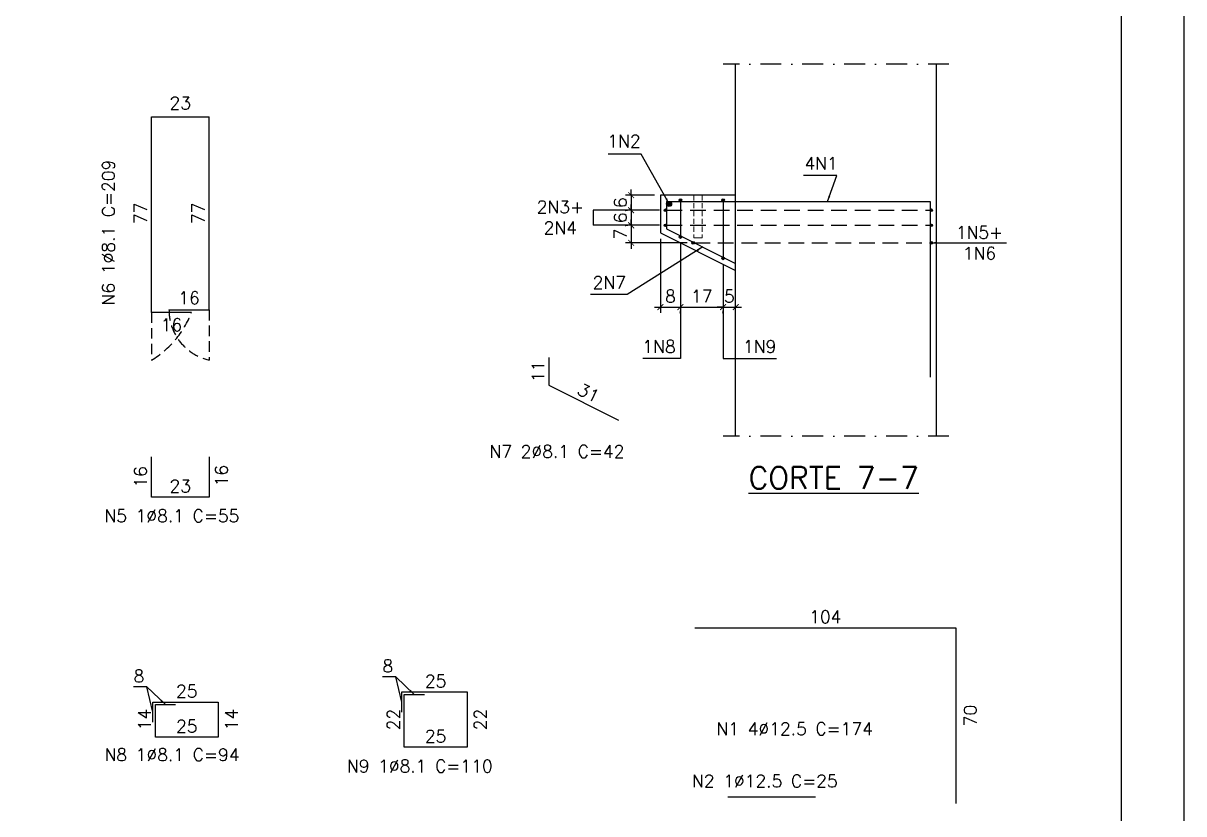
# Model space of a CAD drawing. Header units: centimetres. Extents: x 1658 to 27871, y 8240 to 11444.
# Drawn here: x 15715 to 17102, y 9036 to 9981 of the extents above; entities that cross this region are included whole.
import ezdxf

# ---------------------------------------------------------------- set-up
doc = ezdxf.new("R2010")
doc.units = ezdxf.units.CM
doc.header["$LTSCALE"] = 50
doc.header["$MEASUREMENT"] = 0
doc.header["$PDMODE"] = 67
for name, pattern in [('DASHDOT', [1, 0.5, -0.25, 0, -0.25]), ('DASHED', [0.75, 0.5, -0.25]), ('HIDDEN', [0.375, 0.25, -0.125])]:
    doc.linetypes.add(name, pattern=pattern)
doc.layers.add('10 TRACEJADO', color=1, linetype='DASHED', lineweight=13)
for name, color, linetype in [('COTAS-PRECON', 1, 'Continuous'), ('FORMATO-PRECON', 2, 'Continuous'), ('HACHURAS-PRECON', 1, 'Continuous'), ('LINHA CENTRO-PRECON', 1, 'DASHDOT'), ('LINHA-01-PRECON', 1, 'Continuous'), ('LINHA-02-PRECON', 2, 'Continuous'), ('LINHA-03-PRECON', 3, 'Continuous'), ('LINHA-04-PRECON', 4, 'Continuous'), ('X1', 2, 'Continuous')]:
    doc.layers.add(name, color=color, linetype=linetype)
doc.styles.add('PRECON-ROMANS', font='romans.shx')
doc.styles.get("Standard").update_dxf_attribs({"font": 'romans.shx'})
doc.dimstyles.new('ESC50-50', dxfattribs={"dimscale": 50, "dimtxt": 0.2, "dimasz": 0.15, "dimexe": 0.15, "dimexo": 0.15, "dimgap": 0.08, "dimtad": 1, "dimdec": 1, "dimzin": 12, "dimdsep": 46, "dimtxsty": 'Standard', "dimblk": 'ARCHTICK', "dimcen": 0.09, "dimdle": 0.15, "dimclrd": 256, "dimclre": 256, "dimclrt": 2, "dimazin": 3, "dimtfac": 1, "dimtdec": 1, "dimtmove": 1, "dimatfit": 2, "dimfxl": 0.15, "dimtolj": 1, "dimtzin": 0, "dimarcsym": 0})
doc.dimstyles.new('ESC75-25', dxfattribs={"dimscale": 0, "dimtxt": 15, "dimasz": 7, "dimexe": 7, "dimexo": 7, "dimgap": 5.5, "dimtad": 1, "dimdec": 1, "dimlfac": 0.333333, "dimdsep": 46, "dimtxsty": 'Standard', "dimblk": 'ARCHTICK', "dimcen": 0.1, "dimdle": 7, "dimclrd": 256, "dimclre": 256, "dimclrt": 2, "dimadec": 0, "dimazin": 0, "dimtfac": 1, "dimtdec": 1, "dimtix": 1, "dimtmove": 2, "dimatfit": 3, "dimfxl": 1, "dimarcsym": 0})
doc.dimstyles.new('ESC75-75', dxfattribs={"dimscale": 0, "dimtxt": 15, "dimasz": 7, "dimexe": 7, "dimexo": 7, "dimgap": 5.5, "dimtad": 1, "dimdec": 1, "dimdsep": 46, "dimtxsty": 'Standard', "dimblk": 'ARCHTICK', "dimcen": 0.1, "dimdle": 7, "dimclrd": 256, "dimclre": 256, "dimclrt": 2, "dimadec": 0, "dimazin": 0, "dimtfac": 1, "dimtdec": 1, "dimtix": 1, "dimtmove": 2, "dimatfit": 3, "dimfxl": 1, "dimarcsym": 0})

# ---------------------------------------------------------------- blocks, each defined once
blk = doc.blocks.new('A$C2E607E54')
at = {"layer": 'FORMATO-PRECON'}
blk.add_lwpolyline([(0, 4200), (2970, 4200), (2970, 0), (0, 0)], close=True, dxfattribs=at)
at = {"layer": 'FORMATO-PRECON', "color": 6}
blk.add_lwpolyline([(100, 3950), (2870, 3950), (2870, 100), (100, 100)], close=True, dxfattribs=at)
blk = doc.blocks.new('*D547')
at = {"layer": 'Defpoints', "color": 0, "linetype": 'Continuous', "transparency": 16777216}
for p in [(15867.8, 9462.9), (15867.8, 9462.9), (15867.8, 9414.9)]:
    blk.add_point(p, dxfattribs=at)
at = {"layer": 'LINHA-01-PRECON', "color": 2, "linetype": 'Continuous', "transparency": 16777216, "insert": (15854.8, 9438.9), "char_height": 15, "attachment_point": 5, "rotation": 90}
blk.add_mtext('16', dxfattribs=at)
blk = doc.blocks.new('_ArchTick')
at = {"color": 0, "linetype": 'ByBlock', "const_width": 0.15}
blk.add_lwpolyline([(-0.5, -0.5), (0.5, 0.5)], dxfattribs=at)
blk = doc.blocks.new('*D548')
at = {"layer": 'Defpoints', "color": 0, "linetype": 'Continuous', "transparency": 16777216}
for p in [(15867.8, 9414.9), (15867.8, 9414.9), (15936.8, 9414.9)]:
    blk.add_point(p, dxfattribs=at)
at = {"layer": 'LINHA-01-PRECON', "color": 2, "linetype": 'Continuous', "transparency": 16777216, "insert": (15902.3, 9427.9), "char_height": 15, "attachment_point": 5}
blk.add_mtext('23', dxfattribs=at)
blk = doc.blocks.new('*D549')
at = {"layer": 'Defpoints', "color": 0, "linetype": 'Continuous', "transparency": 16777216}
for p in [(15936.8, 9462.9), (15936.8, 9462.9), (15936.8, 9414.9)]:
    blk.add_point(p, dxfattribs=at)
at = {"layer": 'LINHA-01-PRECON', "color": 2, "linetype": 'Continuous', "transparency": 16777216, "insert": (15951.5, 9440.4), "char_height": 15, "attachment_point": 5, "rotation": 90}
blk.add_mtext('16', dxfattribs=at)
blk = doc.blocks.new('*D550')
at = {"layer": 'Defpoints', "color": 0, "linetype": 'Continuous', "transparency": 16777216}
for p in [(15872.6, 9127.8), (15947.6, 9127.8), (15947.6, 9127.8)]:
    blk.add_point(p, dxfattribs=at)
at = {"layer": 'LINHA-01-PRECON', "color": 2, "linetype": 'Continuous', "transparency": 16777216, "insert": (15910.1, 9140.8), "char_height": 15, "attachment_point": 5}
blk.add_mtext('25', dxfattribs=at)
blk = doc.blocks.new('*D551')
at = {"layer": 'Defpoints', "color": 0, "linetype": 'Continuous', "transparency": 16777216}
for p in [(15947.6, 9169.8), (15947.6, 9169.8), (15947.6, 9127.8)]:
    blk.add_point(p, dxfattribs=at)
at = {"layer": 'LINHA-01-PRECON', "color": 2, "linetype": 'Continuous', "transparency": 16777216, "insert": (15963.5, 9148.8), "char_height": 15, "attachment_point": 5, "rotation": 90}
blk.add_mtext('14', dxfattribs=at)
blk = doc.blocks.new('*D552')
at = {"layer": 'Defpoints', "color": 0, "linetype": 'Continuous', "transparency": 16777216}
for p in [(15872.6, 9169.8), (15872.6, 9169.8), (15947.6, 9169.8)]:
    blk.add_point(p, dxfattribs=at)
at = {"layer": 'LINHA-01-PRECON', "color": 2, "linetype": 'Continuous', "transparency": 16777216, "insert": (15910.1, 9182.8), "char_height": 15, "attachment_point": 5}
blk.add_mtext('25', dxfattribs=at)
blk = doc.blocks.new('*D553')
at = {"layer": 'Defpoints', "color": 0, "linetype": 'Continuous', "transparency": 16777216}
for p in [(15872.6, 9169.8), (15872.6, 9169.8), (15872.6, 9127.8)]:
    blk.add_point(p, dxfattribs=at)
at = {"layer": 'LINHA-01-PRECON', "color": 2, "linetype": 'Continuous', "transparency": 16777216, "insert": (15859.6, 9148.8), "char_height": 15, "attachment_point": 5, "rotation": 90}
blk.add_mtext('14', dxfattribs=at)
blk = doc.blocks.new('*D554')
at = {"layer": 'Defpoints', "color": 0, "linetype": 'Continuous', "transparency": 16777216}
for p in [(16170.1, 9115.8), (16245.1, 9115.8), (16245.1, 9115.8)]:
    blk.add_point(p, dxfattribs=at)
at = {"layer": 'LINHA-01-PRECON', "color": 2, "linetype": 'Continuous', "transparency": 16777216, "insert": (16207.6, 9128.8), "char_height": 15, "attachment_point": 5}
blk.add_mtext('25', dxfattribs=at)
blk = doc.blocks.new('*D555')
at = {"layer": 'Defpoints', "color": 0, "linetype": 'Continuous', "transparency": 16777216}
for p in [(16245.1, 9181.8), (16245.1, 9181.8), (16245.1, 9115.8)]:
    blk.add_point(p, dxfattribs=at)
at = {"layer": 'LINHA-01-PRECON', "color": 2, "linetype": 'Continuous', "transparency": 16777216, "insert": (16261.1, 9148.8), "char_height": 15, "attachment_point": 5, "rotation": 90}
blk.add_mtext('22', dxfattribs=at)
blk = doc.blocks.new('*D556')
at = {"layer": 'Defpoints', "color": 0, "linetype": 'Continuous', "transparency": 16777216}
for p in [(16170.1, 9181.8), (16170.1, 9181.8), (16245.1, 9181.8)]:
    blk.add_point(p, dxfattribs=at)
at = {"layer": 'LINHA-01-PRECON', "color": 2, "linetype": 'Continuous', "transparency": 16777216, "insert": (16207.6, 9194.8), "char_height": 15, "attachment_point": 5}
blk.add_mtext('25', dxfattribs=at)
blk = doc.blocks.new('*D557')
at = {"layer": 'Defpoints', "color": 0, "linetype": 'Continuous', "transparency": 16777216}
for p in [(16170.1, 9181.8), (16170.1, 9181.8), (16170.1, 9115.8)]:
    blk.add_point(p, dxfattribs=at)
at = {"layer": 'LINHA-01-PRECON', "color": 2, "linetype": 'Continuous', "transparency": 16777216, "insert": (16157.1, 9148.8), "char_height": 15, "attachment_point": 5, "rotation": 90}
blk.add_mtext('22', dxfattribs=at)
blk = doc.blocks.new('*D564')
at = {"layer": 'Defpoints', "color": 0, "transparency": 16777216}
for p in [(16476.3, 9775.7), (16441.4, 9757.7), (16482.3, 9757.7)]:
    blk.add_point(p, dxfattribs=at)
at = {"layer": 'LINHA-01-PRECON', "lineweight": -2, "transparency": 16777216}
for p, q in [((16441.4, 9775.7), (16441.4, 9782.7)), ((16469.3, 9775.7), (16434.4, 9775.7)), ((16441.4, 9775.7), (16441.4, 9757.7)), ((16475.3, 9757.7), (16434.4, 9757.7)), ((16441.4, 9757.7), (16441.4, 9750.7))]:
    blk.add_line(p, q, dxfattribs=at)
at = {"layer": 'LINHA-01-PRECON', "lineweight": -2, "transparency": 16777216, "xscale": 7, "yscale": 7, "zscale": 7}
for p, rotation in [((16441.4, 9775.7), 270), ((16441.4, 9757.7), 90)]:
    blk.add_blockref('_ArchTick', p, dxfattribs=dict(at, rotation=rotation))
at = {"layer": 'LINHA-01-PRECON', "color": 2, "transparency": 16777216, "insert": (16428.4, 9766.7), "char_height": 15, "attachment_point": 5, "rotation": 90}
blk.add_mtext('6', dxfattribs=at)
blk = doc.blocks.new('*D565')
at = {"layer": 'Defpoints', "color": 0, "transparency": 16777216}
for p in [(16482.3, 9757.7), (16441.4, 9739.7), (16482.3, 9739.7)]:
    blk.add_point(p, dxfattribs=at)
at = {"layer": 'LINHA-01-PRECON', "lineweight": -2, "transparency": 16777216}
for p, q in [((16475.3, 9757.7), (16434.4, 9757.7)), ((16441.4, 9757.7), (16441.4, 9764.7)), ((16441.4, 9757.7), (16441.4, 9739.7)), ((16475.3, 9739.7), (16434.4, 9739.7)), ((16441.4, 9739.7), (16441.4, 9732.7))]:
    blk.add_line(p, q, dxfattribs=at)
at = {"layer": 'LINHA-01-PRECON', "lineweight": -2, "transparency": 16777216, "xscale": 7, "yscale": 7, "zscale": 7}
for p, rotation in [((16441.4, 9757.7), 270), ((16441.4, 9739.7), 90)]:
    blk.add_blockref('_ArchTick', p, dxfattribs=dict(at, rotation=rotation))
at = {"layer": 'LINHA-01-PRECON', "color": 2, "transparency": 16777216, "insert": (16428.4, 9748.7), "char_height": 15, "attachment_point": 5, "rotation": 90}
blk.add_mtext('6', dxfattribs=at)
blk = doc.blocks.new('*D566')
at = {"layer": 'Defpoints', "color": 0, "transparency": 16777216}
for p in [(16482.3, 9739.7), (16441.4, 9718.7), (16515.5, 9718.7)]:
    blk.add_point(p, dxfattribs=at)
at = {"layer": 'LINHA-01-PRECON', "lineweight": -2, "transparency": 16777216}
for p, q in [((16441.4, 9739.7), (16441.4, 9746.7)), ((16475.3, 9739.7), (16434.4, 9739.7)), ((16441.4, 9739.7), (16441.4, 9718.7)), ((16508.5, 9718.7), (16434.4, 9718.7)), ((16441.4, 9718.7), (16441.4, 9711.7))]:
    blk.add_line(p, q, dxfattribs=at)
at = {"layer": 'LINHA-01-PRECON', "lineweight": -2, "transparency": 16777216, "xscale": 7, "yscale": 7, "zscale": 7}
for p, rotation in [((16441.4, 9739.7), 270), ((16441.4, 9718.7), 90)]:
    blk.add_blockref('_ArchTick', p, dxfattribs=dict(at, rotation=rotation))
at = {"layer": 'LINHA-01-PRECON', "color": 2, "transparency": 16777216, "insert": (16428.4, 9729.2), "char_height": 15, "attachment_point": 5, "rotation": 90}
blk.add_mtext('7', dxfattribs=at)
blk = doc.blocks.new('*D567')
at = {"layer": 'Defpoints', "color": 0, "transparency": 16777216}
for p in [(16476.3, 9730.7), (16500.3, 9725.6), (16500.3, 9641.9)]:
    blk.add_point(p, dxfattribs=at)
at = {"layer": 'LINHA-01-PRECON', "lineweight": -2, "transparency": 16777216}
for p, q in [((16476.3, 9723.7), (16476.3, 9634.9)), ((16500.3, 9718.6), (16500.3, 9634.9)), ((16469.3, 9641.9), (16507.3, 9641.9))]:
    blk.add_line(p, q, dxfattribs=at)
at = {"layer": 'LINHA-01-PRECON', "lineweight": -2, "transparency": 16777216, "xscale": 7, "yscale": 7, "zscale": 7, "rotation": 180}
blk.add_blockref('_ArchTick', (16476.3, 9641.9), dxfattribs=at)
at = {"layer": 'LINHA-01-PRECON', "lineweight": -2, "transparency": 16777216, "xscale": 7, "yscale": 7, "zscale": 7}
blk.add_blockref('_ArchTick', (16500.3, 9641.9), dxfattribs=at)
at = {"layer": 'LINHA-01-PRECON', "color": 2, "transparency": 16777216, "insert": (16488.3, 9654.9), "char_height": 15, "attachment_point": 5}
blk.add_mtext('8', dxfattribs=at)
blk = doc.blocks.new('*D568')
at = {"layer": 'Defpoints', "color": 0, "transparency": 16777216}
for p in [(16500.3, 9725.6), (16551.3, 9700.1), (16551.3, 9641.9)]:
    blk.add_point(p, dxfattribs=at)
at = {"layer": 'LINHA-01-PRECON', "lineweight": -2, "transparency": 16777216}
for p, q in [((16500.3, 9718.6), (16500.3, 9634.9)), ((16551.3, 9693.1), (16551.3, 9634.9)), ((16493.3, 9641.9), (16558.3, 9641.9))]:
    blk.add_line(p, q, dxfattribs=at)
at = {"layer": 'LINHA-01-PRECON', "lineweight": -2, "transparency": 16777216, "xscale": 7, "yscale": 7, "zscale": 7, "rotation": 180}
blk.add_blockref('_ArchTick', (16500.3, 9641.9), dxfattribs=at)
at = {"layer": 'LINHA-01-PRECON', "lineweight": -2, "transparency": 16777216, "xscale": 7, "yscale": 7, "zscale": 7}
blk.add_blockref('_ArchTick', (16551.3, 9641.9), dxfattribs=at)
at = {"layer": 'LINHA-01-PRECON', "color": 2, "transparency": 16777216, "insert": (16525.8, 9654.9), "char_height": 15, "attachment_point": 5}
blk.add_mtext('17', dxfattribs=at)
blk = doc.blocks.new('*D569')
at = {"layer": 'Defpoints', "color": 0, "transparency": 16777216}
for p in [(16551.3, 9700.1), (16566.3, 9641.9), (16566.3, 9641.9)]:
    blk.add_point(p, dxfattribs=at)
at = {"layer": 'LINHA-01-PRECON', "lineweight": -2, "transparency": 16777216}
for p, q in [((16551.3, 9693.1), (16551.3, 9634.9)), ((16551.3, 9641.9), (16544.3, 9641.9)), ((16551.3, 9641.9), (16566.3, 9641.9)), ((16566.3, 9641.9), (16573.3, 9641.9))]:
    blk.add_line(p, q, dxfattribs=at)
at = {"layer": 'LINHA-01-PRECON', "lineweight": -2, "transparency": 16777216, "xscale": 7, "yscale": 7, "zscale": 7}
blk.add_blockref('_ArchTick', (16551.3, 9641.9), dxfattribs=at)
at = {"layer": 'LINHA-01-PRECON', "lineweight": -2, "transparency": 16777216, "xscale": 7, "yscale": 7, "zscale": 7, "rotation": 180}
blk.add_blockref('_ArchTick', (16566.3, 9641.9), dxfattribs=at)
at = {"layer": 'LINHA-01-PRECON', "color": 2, "transparency": 16777216, "insert": (16558.8, 9654.9), "char_height": 15, "attachment_point": 5}
blk.add_mtext('5', dxfattribs=at)
blk = doc.blocks.new('*D570')
at = {"layer": 'Defpoints', "color": 0, "linetype": 'Continuous', "transparency": 16777216}
for p in [(16517.4, 9258.6), (16517.4, 9258.6), (16829.4, 9258.6)]:
    blk.add_point(p, dxfattribs=at)
at = {"layer": 'LINHA-01-PRECON', "color": 2, "linetype": 'Continuous', "transparency": 16777216, "insert": (16673.4, 9271.6), "char_height": 15, "attachment_point": 5}
blk.add_mtext('104', dxfattribs=at)
blk = doc.blocks.new('*D571')
at = {"layer": 'Defpoints', "color": 0, "linetype": 'Continuous', "transparency": 16777216}
for p in [(16829.4, 9258.6), (16829.4, 9048.6), (16829.4, 9048.6)]:
    blk.add_point(p, dxfattribs=at)
at = {"layer": 'LINHA-01-PRECON', "color": 2, "linetype": 'Continuous', "transparency": 16777216, "insert": (16846.8, 9153.6), "char_height": 15, "attachment_point": 5, "rotation": 90}
blk.add_mtext('70', dxfattribs=at)
blk = doc.blocks.new('*D574')
at = {"layer": 'Defpoints', "color": 0, "linetype": 'Continuous', "transparency": 16777216}
for p in [(15867.8, 9635.5), (15915.8, 9635.5), (15915.8, 9635.5)]:
    blk.add_point(p, dxfattribs=at)
at = {"layer": 'LINHA-01-PRECON', "color": 2, "linetype": 'Continuous', "transparency": 16777216, "insert": (15891.8, 9620.7), "char_height": 15, "attachment_point": 5}
blk.add_mtext('16', dxfattribs=at)
blk = doc.blocks.new('*D575')
at = {"layer": 'Defpoints', "color": 0, "linetype": 'Continuous', "transparency": 16777216}
for p in [(15867.8, 9869.5), (15867.8, 9869.5), (15867.8, 9638.5)]:
    blk.add_point(p, dxfattribs=at)
at = {"layer": 'LINHA-01-PRECON', "color": 2, "linetype": 'Continuous', "transparency": 16777216, "insert": (15854.8, 9754), "char_height": 15, "attachment_point": 5, "rotation": 90}
blk.add_mtext('77', dxfattribs=at)
blk = doc.blocks.new('*D576')
at = {"layer": 'Defpoints', "color": 0, "linetype": 'Continuous', "transparency": 16777216}
for p in [(15867.8, 9869.5), (15936.8, 9869.5), (15936.8, 9869.5)]:
    blk.add_point(p, dxfattribs=at)
at = {"layer": 'LINHA-01-PRECON', "color": 2, "linetype": 'Continuous', "transparency": 16777216, "insert": (15902.3, 9885.8), "char_height": 15, "attachment_point": 5}
blk.add_mtext('23', dxfattribs=at)
blk = doc.blocks.new('*D558')
at = {"layer": 'Defpoints', "color": 0, "linetype": 'Continuous', "transparency": 16777216}
for p in [(15888.8, 9638.5), (15888.8, 9638.5), (15936.8, 9638.5)]:
    blk.add_point(p, dxfattribs=at)
at = {"layer": 'LINHA-01-PRECON', "color": 2, "linetype": 'Continuous', "transparency": 16777216, "insert": (15912.8, 9652.9), "char_height": 15, "attachment_point": 5}
blk.add_mtext('16', dxfattribs=at)
blk = doc.blocks.new('*D559')
at = {"layer": 'Defpoints', "color": 0, "linetype": 'Continuous', "transparency": 16777216}
for p in [(15936.8, 9869.5), (15936.8, 9869.5), (15936.8, 9638.5)]:
    blk.add_point(p, dxfattribs=at)
at = {"layer": 'LINHA-01-PRECON', "color": 2, "linetype": 'Continuous', "transparency": 16777216, "insert": (15923.8, 9754), "char_height": 15, "attachment_point": 5, "rotation": 90}
blk.add_mtext('77', dxfattribs=at)
blk = doc.blocks.new('*D561')
at = {"layer": 'Defpoints', "color": 0, "linetype": 'Continuous', "transparency": 16777216}
for p in [(16343, 9581.6), (16343, 9548.5), (16343, 9548.5)]:
    blk.add_point(p, dxfattribs=at)
at = {"layer": 'LINHA-01-PRECON', "color": 2, "linetype": 'Continuous', "transparency": 16777216, "insert": (16330, 9565), "char_height": 15, "attachment_point": 5, "rotation": 90}
blk.add_mtext('11', dxfattribs=at)
blk = doc.blocks.new('*D562')
at = {"layer": 'Defpoints', "color": 0, "linetype": 'Continuous', "transparency": 16777216}
for p in [(16343, 9548.5), (16426.2, 9506.8), (16426.2, 9506.8)]:
    blk.add_point(p, dxfattribs=at)
at = {"layer": 'LINHA-01-PRECON', "color": 2, "linetype": 'Continuous', "transparency": 16777216, "insert": (16390.4, 9539.3), "char_height": 15, "attachment_point": 5, "rotation": 333.4183}
blk.add_mtext('31', dxfattribs=at)

msp = doc.modelspace()

# ---------------------------------------------------------------- hatches: boundary and pattern name
at = {"layer": 'LINHA-01-PRECON', "linetype": 'Continuous'}
h = msp.add_hatch(color=256, dxfattribs=at)
h.dxf.hatch_style = 1
edge = h.paths.add_edge_path()
edge.add_arc((16486.76, 9765.21), 3, 0, 360)
h = msp.add_hatch(color=256, dxfattribs=at)
h.dxf.hatch_style = 1
edge = h.paths.add_edge_path()
edge.add_arc((16500.26, 9769.71), 1.5, 0, 360)
h = msp.add_hatch(color=256, dxfattribs=at)
h.dxf.hatch_style = 1
edge = h.paths.add_edge_path()
edge.add_arc((16551.26, 9769.71), 1.5, 0, 360)
h = msp.add_hatch(color=256, dxfattribs=at)
h.dxf.hatch_style = 1
edge = h.paths.add_edge_path()
edge.add_arc((16482.26, 9757.71), 1.5, 0, 360)
h = msp.add_hatch(color=256, dxfattribs=at)
h.dxf.hatch_style = 1
edge = h.paths.add_edge_path()
edge.add_arc((16800.26, 9757.71), 1.5, 0, 360)
h = msp.add_hatch(color=256, dxfattribs=at)
h.dxf.hatch_style = 1
edge = h.paths.add_edge_path()
edge.add_arc((16482.26, 9739.71), 1.5, 0, 360)
h = msp.add_hatch(color=256, dxfattribs=at)
h.dxf.hatch_style = 1
edge = h.paths.add_edge_path()
edge.add_arc((16800.26, 9739.71), 1.5, 0, 360)
h = msp.add_hatch(color=256, dxfattribs=at)
h.dxf.hatch_style = 1
edge = h.paths.add_edge_path()
edge.add_arc((16500.26, 9725.6), 1.5, 0, 360)
h = msp.add_hatch(color=256, dxfattribs=at)
h.dxf.hatch_style = 1
edge = h.paths.add_edge_path()
edge.add_arc((16515.53, 9718.71), 1.5, 0, 360)
h = msp.add_hatch(color=256, dxfattribs=at)
h.dxf.hatch_style = 1
edge = h.paths.add_edge_path()
edge.add_arc((16800.26, 9718.71), 1.5, 0, 360)
h = msp.add_hatch(color=256, dxfattribs=at)
h.dxf.hatch_style = 1
edge = h.paths.add_edge_path()
edge.add_arc((16551.26, 9700.1), 1.5, 0, 360)

# ---------------------------------------------------------------- linework, layer by layer
at = {"layer": '10 TRACEJADO', "linetype": 'HIDDEN', "ltscale": 0.5, "extrusion": (0, 1, 0)}
for p, q in [((16516.46, 9775.71), (16516.46, 9724.71)), ((16526.06, 9775.71), (16526.06, 9724.71)), ((16516.46, 9724.71), (16521.26, 9724.71)), ((16521.26, 9724.71), (16526.06, 9724.71))]:
    msp.add_line(p, q, dxfattribs=at)
at = {"layer": 'COTAS-PRECON', "linetype": 'HIDDEN'}
for p, q in [((15867.82, 9635.5), (15867.82, 9578.5)), ((15936.82, 9638.5), (15936.82, 9578.5))]:
    msp.add_line(p, q, dxfattribs=at)
for centre, radius, start, end in [((15809.04, 9676.71), 114.45, 300.90044, 338.89774), ((15950.44, 9638.6), 61.62, 180.09194, 257.22767)]:
    msp.add_arc(centre, radius, start, end, dxfattribs=at)
at = {"layer": 'LINHA CENTRO-PRECON', "extrusion": (0, 1, 0)}
for p, q in [((16821.26, 9932.31), (16551.26, 9932.31)), ((16821.26, 9487.73), (16551.26, 9487.73))]:
    msp.add_line(p, q, dxfattribs=at)
at = {"layer": 'LINHA-01-PRECON', "linetype": 'Continuous'}
for centre, radius in [((16486.76, 9765.21), 3), ((16500.26, 9769.71), 1.5), ((16551.26, 9769.71), 1.5), ((16482.26, 9757.71), 1.5), ((16800.26, 9757.71), 1.5), ((16482.26, 9739.71), 1.5), ((16800.26, 9739.71), 1.5), ((16500.26, 9725.6), 1.5), ((16515.53, 9718.71), 1.5), ((16800.26, 9718.71), 1.5), ((16551.26, 9700.1), 1.5)]:
    msp.add_circle(centre, radius, dxfattribs=at)
at = {"layer": 'LINHA-02-PRECON', "extrusion": (0, 1, 0)}
for p, q in [((16566.26, 9487.73), (16566.26, 9932.31)), ((16806.26, 9487.73), (16806.26, 9932.31)), ((16476.26, 9775.71), (16476.26, 9730.71)), ((16566.26, 9775.71), (16476.26, 9775.71)), ((16476.26, 9730.71), (16566.26, 9685.71))]:
    msp.add_line(p, q, dxfattribs=at)
at = {"layer": 'LINHA-03-PRECON', "extrusion": (0, 1, 0)}
msp.add_line((16566.26, 9685.71), (16566.26, 9775.71), dxfattribs=at)
at = {"layer": 'LINHA-04-PRECON'}
for p, q in [((15867.82, 9635.5), (15867.82, 9869.5)), ((15867.82, 9869.5), (15936.82, 9869.5)), ((15936.82, 9638.5), (15936.82, 9869.5)), ((16798.76, 9768.21), (16798.76, 9558.21)), ((15915.82, 9635.5), (15867.82, 9635.5)), ((15888.82, 9638.5), (15936.82, 9638.5)), ((16829.42, 9258.55), (16829.42, 9048.55)), ((16661.76, 9055.84), (16556.76, 9055.84))]:
    msp.add_line(p, q, dxfattribs=at)
at = {"layer": 'LINHA-04-PRECON', "extrusion": (0, 1, 0)}
for p, q in [((16483.76, 9768.21), (16798.76, 9768.21)), ((16500.26, 9768.21), (16500.26, 9727.1)), ((16551.26, 9768.21), (16551.26, 9701.6)), ((16517.42, 9258.55), (16829.42, 9258.55))]:
    msp.add_line(p, q, dxfattribs=at)
at = {"layer": 'LINHA-04-PRECON', "linetype": 'HIDDEN', "ltscale": 1.5, "extrusion": (0, 1, 0)}
for p, q in [((16483.76, 9757.71), (16798.76, 9757.71)), ((16483.76, 9739.71), (16798.76, 9739.71)), ((16516.89, 9718.71), (16798.76, 9718.71))]:
    msp.add_line(p, q, dxfattribs=at)
at = {"layer": 'LINHA-04-PRECON'}
for points in [[(15936.82, 9462.86), (15936.82, 9414.86), (15867.82, 9414.86), (15867.82, 9462.86)], [(16167.11, 9157.76), (16167.11, 9181.76), (16245.11, 9181.76), (16245.11, 9115.76), (16170.11, 9115.76), (16170.11, 9178.76), (16194.11, 9178.76)], [(15869.56, 9145.76), (15869.56, 9169.76), (15947.56, 9169.76), (15947.56, 9127.76), (15872.56, 9127.76), (15872.56, 9166.76), (15896.56, 9166.76)]]:
    msp.add_lwpolyline(points, dxfattribs=at)
for points in [[(16483.76, 9768.21, 0), (16483.76, 9735.35, 0), (16566.26, 9694.1, 0)], [(16342.95, 9581.55, 0), (16342.95, 9548.49, 0), (16426.25, 9506.81, 0)]]:
    msp.add_polyline3d(points, dxfattribs=at)

# ---------------------------------------------------------------- block references
at = {"layer": 'HACHURAS-PRECON', "xscale": 0.7499999999999996, "yscale": 0.7499999999999996, "zscale": 0.7499999999999996}
msp.add_blockref('A$C2E607E54', (14874.53, 8293.94), dxfattribs=at)

# ---------------------------------------------------------------- texts
at = {"layer": 'LINHA-01-PRECON', "color": 2, "linetype": 'Continuous', "char_height": 15, "attachment_point": 5}
for s, insert in [('1N2', (16432.77, 9840.32)), ('4N1', (16668.39, 9813.82)), ('2N3+\\P2N4', (16356.69, 9749.14)), ('1N5+\\P1N6', (16857.73, 9718.71)), ('2N7', (16415.21, 9671.38)), ('1N8', (16474.66, 9594.7)), ('1N9', (16594.95, 9594.7)), ('8', (16150.45, 9212.85)), ('8', (15852.9, 9200.85))]:
    msp.add_mtext(s, dxfattribs=dict(at, insert=insert))
at = {"layer": 'LINHA-01-PRECON', "color": 4, "insert": (16683.54, 9437.74), "char_height": 26.25, "attachment_point": 5}
msp.add_mtext('{\\LCORTE 7-7}', dxfattribs=at)
at = {"layer": 'X1', "style": 'PRECON-ROMANS'}
msp.add_text('N6 1%%C8.1 C=209', height=15, rotation=90, dxfattribs=at).set_placement((15823.82, 9643.92))
for s, p in [('N7 2%%C8.1 C=42', (16272.01, 9461.87)), ('N5 1%%C8.1 C=55', (15811.62, 9384.84)), ('N1 4%%C12.5 C=174', (16543.38, 9130.23)), ('N8 1%%C8.1 C=94', (15811.74, 9099.27)), ('N9 1%%C8.1 C=110', (16101.53, 9085.69)), ('N2 1%%C12.5 C=25', (16514.03, 9067.8))]:
    msp.add_text(s, height=15, dxfattribs=at).set_placement(p)

# ---------------------------------------------------------------- dimensions: what is measured, and where the dimension line sits
at = {"layer": 'LINHA-01-PRECON', "linetype": 'Continuous'}
for base, p1, p2, angle, picture, middle in [((15936.82, 9869.5), (15867.82, 9869.5), (15936.82, 9869.5), 180, '*D576', (15902.32, 9885.82)), ((15915.82, 9635.5), (15867.82, 9635.5), (15915.82, 9635.5), 180, '*D574', (15891.82, 9620.73)), ((15936.82, 9462.86), (15936.82, 9414.86), (15936.82, 9462.86), 90, '*D549', (15951.53, 9440.36)), ((16829.42, 9048.55), (16829.42, 9258.55), (16829.42, 9048.55), 90, '*D571', (16846.8, 9153.55)), ((16245.11, 9181.76), (16245.11, 9115.76), (16245.11, 9181.76), 90, '*D555', (16261.06, 9148.76)), ((15947.56, 9169.76), (15947.56, 9127.76), (15947.56, 9169.76), 90, '*D551', (15963.52, 9148.76))]:
    dim = msp.add_linear_dim(base=base, p1=p1, p2=p2, angle=angle, dimstyle='ESC75-25', override={"dimscale": 1, "dimse1": 1, "dimse2": 1, "dimsd1": 1, "dimsd2": 1}, dxfattribs=at)
    dim.commit()
    dim.dimension.update_dxf_attribs({"geometry": picture, "text_midpoint": middle, "dimtype": 160})
for base, p1, p2, angle, picture, middle in [((15867.82, 9869.5), (15867.82, 9638.5), (15867.82, 9869.5), 90, '*D575', (15854.82, 9754)), ((15936.82, 9869.5), (15936.82, 9638.5), (15936.82, 9869.5), 90, '*D559', (15923.82, 9754)), ((15867.82, 9462.86), (15867.82, 9414.86), (15867.82, 9462.86), 90, '*D547', (15854.82, 9438.86)), ((15867.82, 9414.86), (15936.82, 9414.86), (15867.82, 9414.86), 180, '*D548', (15902.32, 9427.86)), ((16517.42, 9258.55), (16829.42, 9258.55), (16517.42, 9258.55), 180, '*D570', (16673.42, 9271.55)), ((16170.11, 9181.76), (16170.11, 9115.76), (16170.11, 9181.76), 90, '*D557', (16157.11, 9148.76)), ((15872.56, 9169.76), (15872.56, 9127.76), (15872.56, 9169.76), 90, '*D553', (15859.56, 9148.76))]:
    dim = msp.add_linear_dim(base=base, p1=p1, p2=p2, angle=angle, dimstyle='ESC75-25', override={"dimscale": 1, "dimse1": 1, "dimse2": 1, "dimsd1": 1, "dimsd2": 1}, dxfattribs=at)
    dim.commit()
    dim.dimension.update_dxf_attribs({"geometry": picture, "text_midpoint": middle})
at = {"layer": 'LINHA-01-PRECON'}
for base, p1, p2, picture, middle in [((16441.42, 9757.71), (16476.26, 9775.71), (16482.26, 9757.71), '*D564', (16428.42, 9766.71)), ((16441.42, 9739.71), (16482.26, 9757.71), (16482.26, 9739.71), '*D565', (16428.42, 9748.71)), ((16441.42, 9718.71), (16482.26, 9739.71), (16515.53, 9718.71), '*D566', (16428.42, 9729.21))]:
    dim = msp.add_linear_dim(base=base, p1=p1, p2=p2, angle=90, dimstyle='ESC75-25', override={"dimscale": 1}, dxfattribs=at)
    dim.commit()
    dim.dimension.update_dxf_attribs({"geometry": picture, "text_midpoint": middle})
for base, p1, p2, picture, middle in [((16500.26, 9641.93), (16476.26, 9730.71), (16500.26, 9725.6), '*D567', (16488.26, 9654.93)), ((16551.26, 9641.93), (16500.26, 9725.6), (16551.26, 9700.1), '*D568', (16525.76, 9654.93)), ((16566.26, 9641.93), (16551.26, 9700.1), (16566.26, 9641.93), '*D569', (16558.76, 9654.93))]:
    dim = msp.add_linear_dim(base=base, p1=p1, p2=p2, dimstyle='ESC75-25', override={"dimscale": 1}, dxfattribs=at)
    dim.commit()
    dim.dimension.update_dxf_attribs({"geometry": picture, "text_midpoint": middle})
at = {"layer": 'LINHA-01-PRECON', "linetype": 'Continuous'}
dim = msp.add_linear_dim(base=(15888.82, 9638.5), p1=(15936.82, 9638.5), p2=(15888.82, 9638.5), dimstyle='ESC75-25', override={"dimscale": 1, "dimse1": 1, "dimse2": 1, "dimsd1": 1, "dimsd2": 1}, dxfattribs=at)
dim.commit()
dim.dimension.update_dxf_attribs({"geometry": '*D558', "text_midpoint": (15912.82, 9652.93), "dimtype": 160})
for p1, p2, picture, middle in [((16342.95, 9581.55), (16342.95, 9548.49), '*D561', (16329.95, 9565.02)), ((16342.95, 9548.49), (16426.25, 9506.81), '*D562', (16390.42, 9539.27))]:
    dim = msp.add_aligned_dim(p1=p1, p2=p2, distance=0, dimstyle='ESC75-25', override={"dimscale": 1, "dimse1": 1, "dimse2": 1, "dimsd1": 1, "dimsd2": 1}, dxfattribs=at)
    dim.commit()
    dim.dimension.update_dxf_attribs({"geometry": picture, "text_midpoint": middle})
for base, p1, p2, picture, middle in [((16170.11, 9181.76), (16245.11, 9181.76), (16170.11, 9181.76), '*D556', (16207.61, 9194.76)), ((15872.56, 9169.76), (15947.56, 9169.76), (15872.56, 9169.76), '*D552', (15910.06, 9182.76)), ((15947.56, 9127.76), (15872.56, 9127.76), (15947.56, 9127.76), '*D550', (15910.06, 9140.76)), ((16245.11, 9115.76), (16170.11, 9115.76), (16245.11, 9115.76), '*D554', (16207.61, 9128.76))]:
    dim = msp.add_linear_dim(base=base, p1=p1, p2=p2, dimstyle='ESC75-25', override={"dimscale": 1, "dimse1": 1, "dimse2": 1, "dimsd1": 1, "dimsd2": 1}, dxfattribs=at)
    dim.commit()
    dim.dimension.update_dxf_attribs({"geometry": picture, "text_midpoint": middle})

# ---------------------------------------------------------------- leaders
for points in [[(16486.76, 9765.21), (16453.45, 9824.83), (16413.73, 9824.83)], [(16676.12, 9768.21), (16687.16, 9799.12), (16647.44, 9799.12)], [(16167.11, 9169.76), (16160.06, 9199.77), (16143.97, 9199.77)], [(16182.11, 9178.76), (16160.06, 9199.77)], [(15869.56, 9157.76), (15862.52, 9187.77), (15846.42, 9187.77)], [(15884.56, 9166.76), (15862.52, 9187.77)]]:
    msp.add_leader(points, dimstyle='ESC75-75', override={"dimscale": 1, "dimtad": 0}, dxfattribs=at)
at = {"layer": 'LINHA-01-PRECON'}
for points in [[(16441.42, 9757.71), (16396.05, 9757.71), (16396.05, 9739.71)], [(16441.42, 9739.71), (16396.05, 9739.71)], [(16526.87, 9713.8), (16436.47, 9656.96), (16392.61, 9656.96)], [(16798.76, 9718.71), (16890.19, 9718.71)], [(16500.26, 9641.93), (16500.26, 9580.27), (16455.15, 9580.27)], [(16551.26, 9641.93), (16551.26, 9580.27), (16615.3, 9580.27)]]:
    msp.add_leader(points, dimstyle='ESC50-50', override={"dimgap": 0.08, "dimtad": 1}, dxfattribs=at)

doc.saveas('drawing.dxf')
